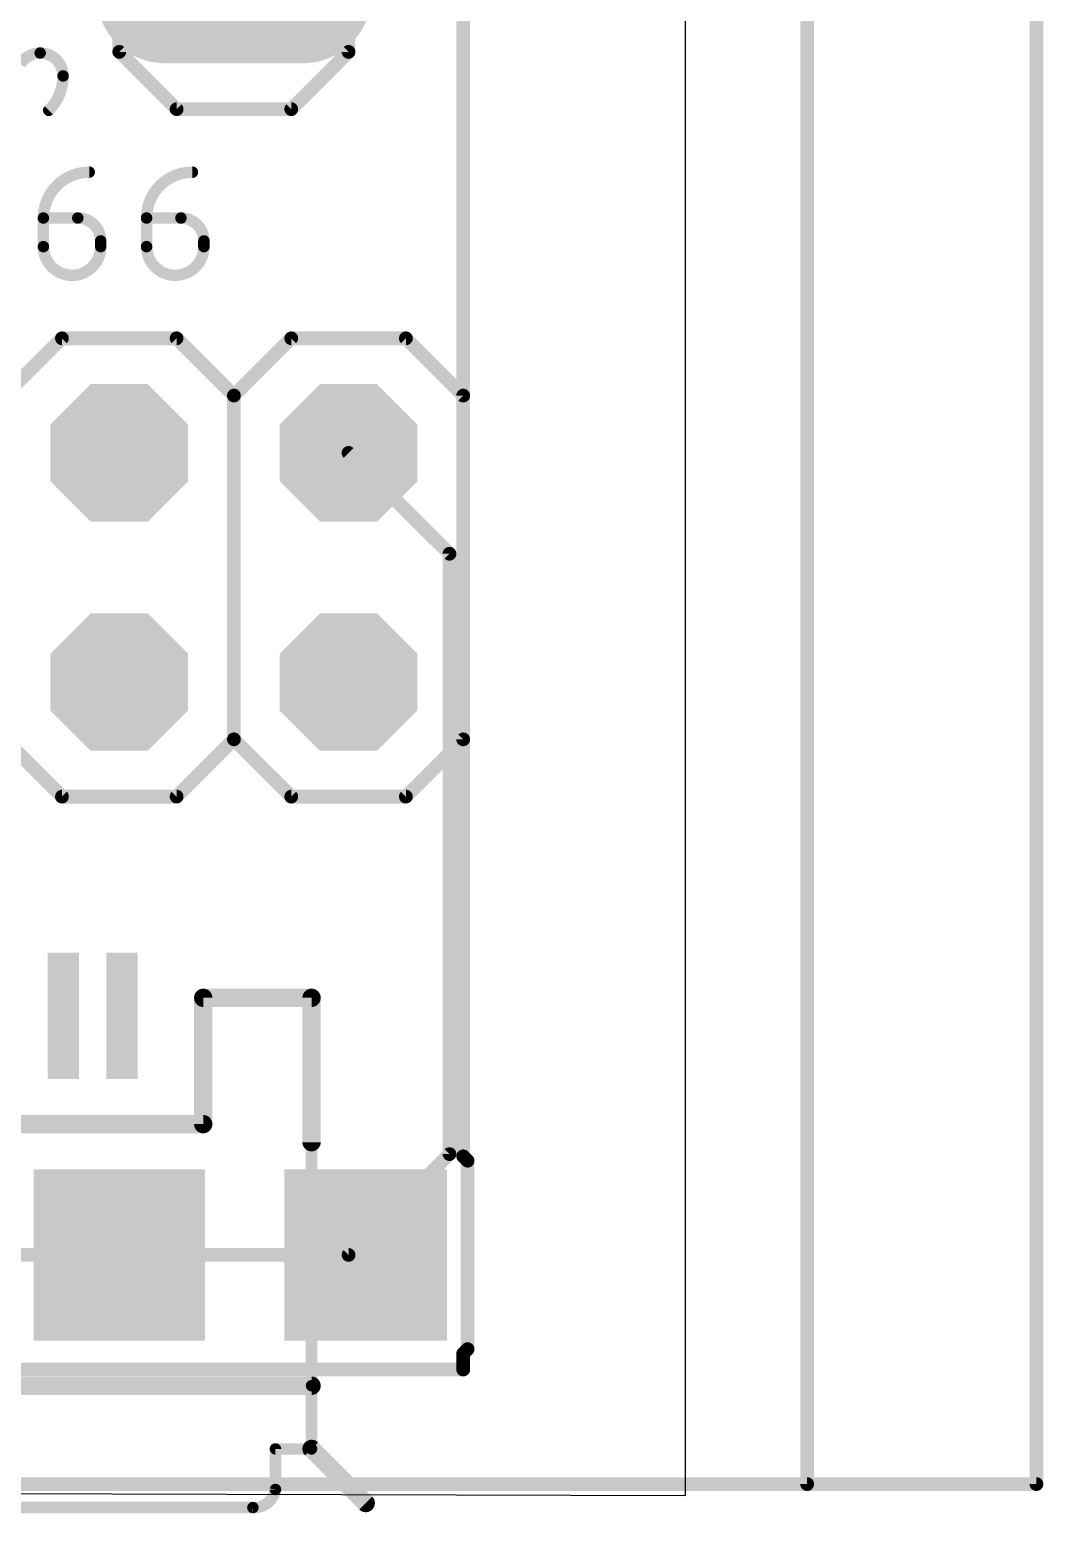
# Model space of a CAD drawing. Extents: x -4.2 to 49.6, y -0.6 to 56.
# Drawn here: x 38.38 to 49.61, y -0.32 to 16.12 of the extents above; entities that cross this region are included whole.
import ezdxf

# ---------------------------------------------------------------- set-up
doc = ezdxf.new("R2010")
doc.units = 0
for name, color, linetype in [('1', 22, 'CONTINUOUS'), ('16', 175, 'CONTINUOUS'), ('17', 82, 'CONTINUOUS'), ('20', 30, 'CONTINUOUS'), ('21', 253, 'CONTINUOUS'), ('25', 253, 'CONTINUOUS'), ('51', 253, 'CONTINUOUS')]:
    doc.layers.add(name, color=color, linetype=linetype)

# ---------------------------------------------------------------- blocks, each defined once
blk = doc.blocks.new('RECT')
blk.add_solid([(-0.5, -0.5), (0.5, -0.5), (-0.5, 0.5), (0.5, 0.5)])
blk = doc.blocks.new('OCTAGONP')
at = {"const_width": 0.5}
blk.add_lwpolyline([(-0.25, -0.1036), (-0.25, 0.1036), (-0.1036, 0.25), (0.1036, 0.25), (0.25, 0.1036), (0.25, -0.1036), (0.1036, -0.25), (-0.1036, -0.25), (-0.25, -0.1036), (-0.25, 0.1036)], dxfattribs=at)
blk = doc.blocks.new('LONGP100')
at = {"const_width": 1}
blk.add_lwpolyline([(-0.5, 0), (0.5, 0)], dxfattribs=at)
at = {"const_width": 0.5}
for points in [[(-0.5, 0.25, 1), (-0.5, -0.25)], [(0.5, -0.25, 1), (0.5, 0.25)]]:
    blk.add_lwpolyline(points, format="xyb", dxfattribs=at)

msp = doc.modelspace()

# ---------------------------------------------------------------- linework, layer by layer
at = {"layer": '1', "const_width": 0.1524}
for points in [[(46.99, 0), (46.99, 55.88)], [(43.18, 3.6333), (43.18, 31.75)], [(43.2286, 3.5847), (43.18, 3.6333)], [(43.2286, 1.4953), (43.2286, 3.5847)], [(43.18, 1.4467), (43.2286, 1.4953)], [(43.18, 1.27), (43.18, 1.4467)], [(26.67, 1.27), (43.18, 1.27)], [(0, 0), (46.99, 0)]]:
    msp.add_lwpolyline(points, dxfattribs=at)
at = {"layer": '1', "const_width": 0.0762}
for points in [[(43.2069, 3.6602, 1), (43.1531, 3.6063)], [(43.1419, 3.6333, 1), (43.2181, 3.6333)], [(43.2667, 3.5847, 1), (43.1905, 3.5847)], [(43.2017, 3.5577, 1), (43.2555, 3.6116)], [(43.2181, 1.4467, 1), (43.1419, 1.4467)], [(43.1531, 1.4737, 1), (43.2069, 1.4198)], [(43.1905, 1.4953, 1), (43.2667, 1.4953)], [(43.2555, 1.4684, 1), (43.2017, 1.5223)], [(43.18, 1.2319, 1), (43.18, 1.3081)], [(43.1419, 1.27, 1), (43.2181, 1.27)], [(46.9519, 0, 1), (47.0281, 0)], [(46.99, -0.0381, 1), (46.99, 0.0381)]]:
    msp.add_lwpolyline(points, format="xyb", dxfattribs=at)
at = {"layer": '16', "const_width": 0.1524}
for points in [[(49.53, 55.88), (49.53, 0)], [(41.91, 11.43), (43.0278, 10.3122)], [(43.0278, 10.3122), (43.0278, 3.6578)], [(41.91, 2.54), (43.0278, 3.6578)], [(41.91, 2.54), (30.48, 2.54)], [(49.53, 0), (0, 0)]]:
    msp.add_lwpolyline(points, dxfattribs=at)
at = {"layer": '16', "const_width": 0.0762}
for points in [[(41.9369, 11.4569, 1), (41.8831, 11.4031)], [(43.0659, 10.3122, 1), (42.9897, 10.3122)], [(43.0009, 10.2853, 1), (43.0547, 10.3391)], [(42.9897, 3.6578, 1), (43.0659, 3.6578)], [(43.0547, 3.6309, 1), (43.0009, 3.6847)], [(41.8831, 2.5669, 1), (41.9369, 2.5131)], [(41.91, 2.5019, 1), (41.91, 2.5781)], [(49.4919, 0, 1), (49.5681, 0)], [(49.53, -0.0381, 1), (49.53, 0.0381)]]:
    msp.add_lwpolyline(points, format="xyb", dxfattribs=at)
at = {"layer": '20'}
for p, q in [((45.644, -0.127), (45.644, 54.473)), ((0, 0), (45.644, -0.127))]:
    msp.add_line(p, q, dxfattribs=at)
at = {"layer": '21'}
for points, const_width in [([(39.37, 15.875), (39.37, 17.145)], 0.1524), ([(41.91, 17.145), (41.91, 15.875)], 0.1524), ([(39.37, 15.875), (40.005, 15.24)], 0.1524), ([(41.275, 15.24), (41.91, 15.875)], 0.1524), ([(40.005, 15.24), (41.275, 15.24)], 0.1524), ([(38.1, 12.065), (38.735, 12.7)], 0.1524), ([(38.735, 12.7), (40.005, 12.7)], 0.1524), ([(40.005, 12.7), (40.64, 12.065)], 0.1524), ([(40.64, 12.065), (41.275, 12.7)], 0.1524), ([(41.275, 12.7), (42.545, 12.7)], 0.1524), ([(42.545, 12.7), (43.18, 12.065)], 0.1524), ([(40.64, 12.065), (40.64, 8.255)], 0.1524), ([(43.18, 12.065), (43.18, 8.255)], 0.1524), ([(38.1, 8.255), (38.735, 7.62)], 0.1524), ([(40.005, 7.62), (40.64, 8.255)], 0.1524), ([(40.64, 8.255), (41.275, 7.62)], 0.1524), ([(42.545, 7.62), (43.18, 8.255)], 0.1524), ([(38.735, 7.62), (40.005, 7.62)], 0.1524), ([(41.275, 7.62), (42.545, 7.62)], 0.1524), ([(41.5, 5.39), (40.3, 5.39)], 0.2032), ([(40.3, 3.99), (40.3, 5.39)], 0.2032), ([(41.5, 3.79), (41.5, 5.39)], 0.2032), ([(35.9, 3.99), (40.3, 3.99)], 0.2032), ([(34.7, 1.09), (41.5, 1.09)], 0.2032)]:
    msp.add_lwpolyline(points, dxfattribs=dict(at, const_width=const_width))
for points, const_width in [([(39.3319, 15.875, 1), (39.4081, 15.875)], 0.0762), ([(39.3969, 15.9019, 1), (39.3431, 15.8481)], 0.0762), ([(41.8719, 15.875, 1), (41.9481, 15.875)], 0.0762), ([(41.9369, 15.8481, 1), (41.8831, 15.9019)], 0.0762), ([(40.005, 15.2781, 1), (40.005, 15.2019)], 0.0762), ([(39.9781, 15.2131, 1), (40.0319, 15.2669)], 0.0762), ([(41.2481, 15.2669, 1), (41.3019, 15.2131)], 0.0762), ([(41.275, 15.2019, 1), (41.275, 15.2781)], 0.0762), ([(38.735, 12.7381, 1), (38.735, 12.6619)], 0.0762), ([(38.7619, 12.6731, 1), (38.7081, 12.7269)], 0.0762), ([(40.0319, 12.7269, 1), (39.9781, 12.6731)], 0.0762), ([(40.005, 12.6619, 1), (40.005, 12.7381)], 0.0762), ([(41.275, 12.7381, 1), (41.275, 12.6619)], 0.0762), ([(41.3019, 12.6731, 1), (41.2481, 12.7269)], 0.0762), ([(42.5719, 12.7269, 1), (42.5181, 12.6731)], 0.0762), ([(42.545, 12.6619, 1), (42.545, 12.7381)], 0.0762), ([(40.6781, 12.065, 1), (40.6019, 12.065)], 0.0762), ([(40.6131, 12.0919, 1), (40.6669, 12.0381)], 0.0762), ([(40.6131, 12.0381, 1), (40.6669, 12.0919)], 0.0762), ([(43.2181, 12.065, 1), (43.1419, 12.065)], 0.0762), ([(43.1531, 12.0381, 1), (43.2069, 12.0919)], 0.0762), ([(40.6019, 8.255, 1), (40.6781, 8.255)], 0.0762), ([(40.6669, 8.2819, 1), (40.6131, 8.2281)], 0.0762), ([(40.6669, 8.2281, 1), (40.6131, 8.2819)], 0.0762), ([(43.1419, 8.255, 1), (43.2181, 8.255)], 0.0762), ([(43.2069, 8.2281, 1), (43.1531, 8.2819)], 0.0762), ([(38.735, 7.6581, 1), (38.735, 7.5819)], 0.0762), ([(38.7081, 7.5931, 1), (38.7619, 7.6469)], 0.0762), ([(39.9781, 7.6469, 1), (40.0319, 7.5931)], 0.0762), ([(40.005, 7.5819, 1), (40.005, 7.6581)], 0.0762), ([(41.275, 7.6581, 1), (41.275, 7.5819)], 0.0762), ([(41.2481, 7.5931, 1), (41.3019, 7.6469)], 0.0762), ([(42.5181, 7.6469, 1), (42.5719, 7.5931)], 0.0762), ([(42.545, 7.5819, 1), (42.545, 7.6581)], 0.0762), ([(40.3, 5.4408, 1), (40.3, 5.3392)], 0.1016), ([(40.3508, 5.39, 1), (40.2492, 5.39)], 0.1016), ([(41.5508, 5.39, 1), (41.4492, 5.39)], 0.1016), ([(41.5, 5.3392, 1), (41.5, 5.4408)], 0.1016), ([(40.2492, 3.99, 1), (40.3508, 3.99)], 0.1016), ([(40.3, 3.9392, 1), (40.3, 4.0408)], 0.1016), ([(41.4492, 3.79, 1), (41.5508, 3.79)], 0.1016), ([(41.5, 1.0392, 1), (41.5, 1.1408)], 0.1016)]:
    msp.add_lwpolyline(points, format="xyb", dxfattribs=dict(at, const_width=const_width))
at = {"layer": '25'}
for points, const_width in [([(38.4937, 15.8623, 0.2656), (38.2715, 15.7353)], 0.127), ([(38.7477, 15.6083, 0.4142), (38.4937, 15.8623)], 0.127), ([(38.4937, 15.8941, 1), (38.4937, 15.8306)], 0.0635), ([(38.4937, 15.8306, 1), (38.4937, 15.8941)], 0.0635), ([(38.589, 15.2273, 0.2), (38.7477, 15.6083)], 0.127), ([(38.7795, 15.6083, 1), (38.7159, 15.6083)], 0.0635), ([(38.7159, 15.6083, 1), (38.7795, 15.6083)], 0.0635), ([(38.5666, 15.2498, 1), (38.6113, 15.2048)], 0.0635), ([(39.0373, 14.5415, 0.4142), (38.5293, 14.0335)], 0.127), ([(39.0373, 14.5098, 1), (39.0373, 14.5733)], 0.0635), ([(40.1803, 14.5415, 0.4142), (39.6723, 14.0335)], 0.127), ([(40.1803, 14.5098, 1), (40.1803, 14.5733)], 0.0635), ([(38.5293, 14.0653, 1), (38.5293, 14.0017)], 0.0635), ([(38.561, 14.0335, 1), (38.4975, 14.0335)], 0.0635), ([(38.4975, 14.0335, 1), (38.561, 14.0335)], 0.0635), ([(38.9103, 14.0653, 1), (38.9103, 14.0017)], 0.0635), ([(39.1643, 13.7795, 0.4142), (38.9103, 14.0335)], 0.127), ([(38.9103, 14.0017, 1), (38.9103, 14.0653)], 0.0635), ([(39.6723, 14.0653, 1), (39.6723, 14.0017)], 0.0635), ([(39.704, 14.0335, 1), (39.6405, 14.0335)], 0.0635), ([(39.6405, 14.0335, 1), (39.704, 14.0335)], 0.0635), ([(40.0533, 14.0653, 1), (40.0533, 14.0017)], 0.0635), ([(40.3073, 13.7795, 0.4142), (40.0533, 14.0335)], 0.127), ([(40.0533, 14.0017, 1), (40.0533, 14.0653)], 0.0635), ([(39.196, 13.7795, 1), (39.1325, 13.7795)], 0.0635), ([(40.339, 13.7795, 1), (40.2755, 13.7795)], 0.0635), ([(38.561, 13.716, 1), (38.4975, 13.716)], 0.0635), ([(38.4975, 13.716, 1), (38.561, 13.716)], 0.0635), ([(38.5293, 13.716, 1), (39.1643, 13.716)], 0.127), ([(39.1325, 13.7795, 1), (39.196, 13.7795)], 0.0635), ([(39.196, 13.716, 1), (39.1325, 13.716)], 0.0635), ([(39.1325, 13.716, 1), (39.196, 13.716)], 0.0635), ([(39.6723, 13.716, 1), (40.3073, 13.716)], 0.127), ([(39.704, 13.716, 1), (39.6405, 13.716)], 0.0635), ([(39.6405, 13.716, 1), (39.704, 13.716)], 0.0635), ([(40.2755, 13.7795, 1), (40.339, 13.7795)], 0.0635), ([(40.339, 13.716, 1), (40.2755, 13.716)], 0.0635), ([(40.2755, 13.716, 1), (40.339, 13.716)], 0.0635)]:
    msp.add_lwpolyline(points, format="xyb", dxfattribs=dict(at, const_width=const_width))
at = {"layer": '25', "const_width": 0.127}
for points in [[(38.5293, 14.0335), (38.9103, 14.0335)], [(38.5293, 13.716), (38.5293, 14.0335)], [(39.6723, 14.0335), (40.0533, 14.0335)], [(39.6723, 13.716), (39.6723, 14.0335)], [(39.1643, 13.7795), (39.1643, 13.716)], [(40.3073, 13.7795), (40.3073, 13.716)]]:
    msp.add_lwpolyline(points, dxfattribs=at)
at = {"layer": '51'}
for points, const_width in [([(40.3, 5.4218, 1), (40.3, 5.3583)], 0.0635), ([(40.3318, 5.39, 1), (40.2683, 5.39)], 0.0635), ([(41.5318, 5.39, 1), (41.4682, 5.39)], 0.0635), ([(41.5, 5.3583, 1), (41.5, 5.4218)], 0.0635), ([(40.2683, 3.99, 1), (40.3318, 3.99)], 0.0635), ([(40.3, 3.9583, 1), (40.3, 4.0217)], 0.0635), ([(41.5318, 1.09, 1), (41.4682, 1.09)], 0.0635), ([(41.5, 1.0583, 1), (41.5, 1.1218)], 0.0635), ([(41.4682, 1.09, 1), (41.5318, 1.09)], 0.0635), ([(41.1318, 0.39, 1), (41.0682, 0.39)], 0.0635), ([(41.1, 0.4218, 1), (41.1, 0.3583)], 0.0635), ([(41.5359, 0.4259, 1), (41.4641, 0.3541)], 0.1016), ([(41.4682, 0.39, 1), (41.5318, 0.39)], 0.0635), ([(41.5, 0.3583, 1), (41.5, 0.4218)], 0.0635), ([(40.85, -0.26, 0.3866), (41.1, -0.06)], 0.127), ([(41.1314, -0.065, 1), (41.0686, -0.055)], 0.0635), ([(41.0682, -0.06, 1), (41.1318, -0.06)], 0.0635), ([(42.0641, -0.2459, 1), (42.1359, -0.1741)], 0.1016), ([(40.852, -0.2283, 1), (40.848, -0.2917)], 0.0635), ([(40.85, -0.2918, 1), (40.85, -0.2283)], 0.0635)]:
    msp.add_lwpolyline(points, format="xyb", dxfattribs=dict(at, const_width=const_width))
for points, const_width in [([(41.5, 5.39), (40.3, 5.39)], 0.127), ([(40.3, 3.99), (40.3, 5.39)], 0.127), ([(41.5, 5.39), (41.5, 1.09)], 0.127), ([(35.9, 3.99), (40.3, 3.99)], 0.127), ([(34.7, 1.09), (41.5, 1.09)], 0.127), ([(41.5, 1.09), (41.5, 0.39)], 0.127), ([(41.1, 0.39), (41.5, 0.39)], 0.127), ([(41.1, -0.06), (41.1, 0.39)], 0.127), ([(41.5, 0.39), (42.1, -0.21)], 0.2032), ([(35.3, -0.26), (40.85, -0.26)], 0.127)]:
    msp.add_lwpolyline(points, dxfattribs=dict(at, const_width=const_width))

# ---------------------------------------------------------------- block references
at = {"layer": '1', "xscale": 1.4, "yscale": 0.35, "rotation": 90}
for p in [(38.75, 5.19), (39.4, 5.19)]:
    msp.add_blockref('RECT', p, dxfattribs=at)
at = {"layer": '1', "yscale": 1.9}
for p, xscale in [((39.37, 2.54), 1.9), ((42.1, 2.54), 1.8)]:
    msp.add_blockref('RECT', p, dxfattribs=dict(at, xscale=xscale))
at = {"layer": '17', "xscale": 1.524, "yscale": 1.524, "rotation": 180}
msp.add_blockref('LONGP100', (40.64, 16.51), dxfattribs=at)
msp.add_blockref('LONGP100', (40.64, 16.51), dxfattribs=at)
at = {"layer": '17', "xscale": 1.524, "yscale": 1.524}
for p in [(39.37, 11.43), (39.37, 11.43), (41.91, 11.43), (41.91, 11.43), (39.37, 8.89), (39.37, 8.89), (41.91, 8.89), (41.91, 8.89)]:
    msp.add_blockref('OCTAGONP', p, dxfattribs=at)
at = {"layer": '51', "xscale": 0.508, "yscale": 0.508}
for p in [(39.37, 11.43), (41.91, 11.43), (39.37, 8.89), (41.91, 8.89)]:
    msp.add_blockref('RECT', p, dxfattribs=at)

doc.saveas('drawing.dxf')
